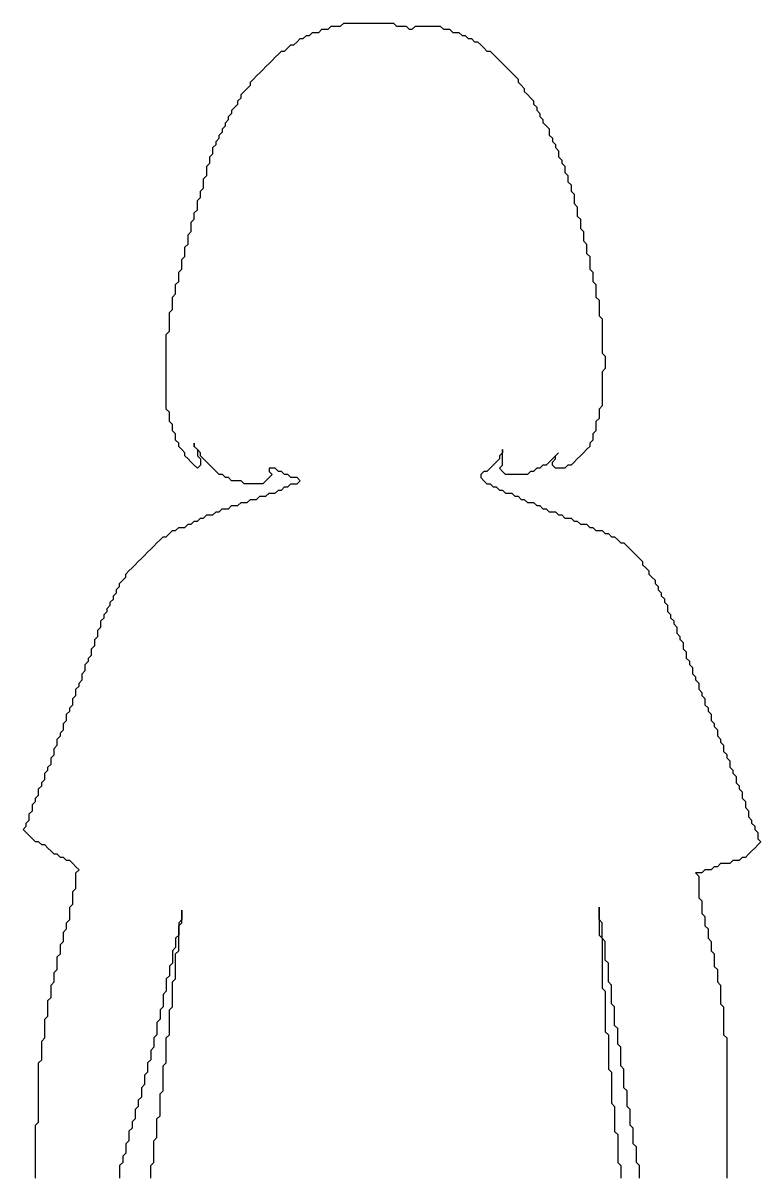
# Model space of a CAD drawing. Extents: x -1089 to 1108, y -567 to 693.
# Drawn here: x -1083 to -721, y 27 to 593 of the extents above; entities that cross this region are included whole.
import ezdxf

# ---------------------------------------------------------------- set-up
doc = ezdxf.new("R2010")
doc.units = 0
doc.header["$LTSCALE"] = 20
doc.layers.add('_____1', color=7, linetype='CONTINUOUS')

msp = doc.modelspace()

# ---------------------------------------------------------------- linework, layer by layer
at = {"layer": '_____1', "color": 0, "linetype": 'CONTINUOUS', "flags": 128}
for points in [[(-1076.88, 25.8), (-1076.88, 27.32), (-1076.88, 28.85), (-1076.88, 30.38), (-1076.88, 31.91), (-1076.88, 33.44), (-1076.88, 34.96), (-1076.88, 36.49), (-1076.88, 38.02), (-1076.88, 39.55), (-1076.88, 41.07), (-1076.88, 42.6), (-1076.88, 44.13), (-1076.88, 45.66), (-1076.88, 47.18), (-1076.88, 48.71), (-1076.88, 50.24), (-1076.88, 51.77), (-1075.36, 53.29), (-1075.35, 53.3), (-1075.35, 54.82), (-1075.35, 56.35), (-1075.35, 57.88), (-1075.35, 59.41), (-1075.35, 60.93), (-1075.35, 62.46), (-1075.35, 63.99), (-1075.35, 65.52), (-1075.35, 67.05), (-1075.35, 68.57), (-1075.35, 70.1), (-1075.35, 71.63), (-1075.35, 73.16), (-1075.35, 74.68), (-1075.35, 76.21), (-1075.35, 77.74), (-1075.35, 79.27), (-1075.35, 80.8), (-1075.35, 82.32), (-1073.83, 83.85), (-1073.82, 83.85), (-1073.82, 85.38), (-1073.82, 86.91), (-1073.82, 88.43), (-1073.82, 89.96), (-1073.82, 91.49), (-1073.82, 93.02), (-1072.3, 94.54), (-1072.3, 94.54), (-1072.3, 96.07), (-1072.3, 97.6), (-1072.3, 99.13), (-1072.3, 100.66), (-1072.3, 102.18), (-1072.3, 103.71), (-1070.77, 105.23), (-1070.77, 105.24), (-1070.77, 106.77), (-1070.77, 108.29), (-1070.77, 109.82), (-1070.77, 111.35), (-1070.77, 112.88), (-1069.25, 114.4), (-1069.24, 114.41), (-1069.24, 115.93), (-1069.24, 117.46), (-1069.24, 118.99), (-1069.24, 120.52), (-1067.72, 122.04), (-1067.71, 122.04), (-1067.71, 123.57), (-1067.71, 125.1), (-1067.71, 126.63), (-1066.19, 128.15), (-1066.19, 128.16), (-1066.19, 129.68), (-1066.19, 131.21), (-1066.19, 132.74), (-1066.19, 134.27), (-1064.66, 135.79), (-1064.66, 135.79), (-1064.66, 137.32), (-1064.66, 138.85), (-1064.66, 140.38), (-1063.13, 141.9), (-1063.13, 141.9), (-1063.13, 143.43), (-1063.13, 144.96), (-1063.13, 146.49), (-1061.61, 148.01), (-1061.6, 148.02), (-1061.6, 149.54), (-1061.6, 151.07), (-1060.08, 152.59), (-1060.07, 152.6), (-1060.07, 154.13), (-1060.07, 155.65), (-1060.07, 157.18), (-1060.07, 158.71), (-1058.55, 160.23), (-1058.55, 160.24), (-1058.55, 161.77), (-1058.55, 163.29), (-1058.55, 164.82), (-1058.55, 166.35), (-1057.02, 167.87), (-1057.02, 167.88), (-1057.02, 169.4), (-1057.02, 170.93), (-1057.02, 172.46), (-1057.02, 173.99), (-1057.02, 175.52), (-1055.5, 177.04), (-1055.49, 177.04), (-1055.5, 177.05), (-1057.02, 178.57), (-1057.02, 178.58), (-1058.55, 180.1), (-1058.55, 180.1), (-1060.07, 181.63), (-1060.08, 181.63), (-1061.61, 181.63), (-1063.13, 183.15), (-1063.13, 183.16), (-1064.66, 183.16), (-1066.19, 184.68), (-1066.19, 184.69), (-1067.72, 184.69), (-1069.24, 186.21), (-1069.25, 186.21), (-1070.77, 187.74), (-1070.77, 187.74), (-1072.3, 189.26), (-1072.3, 189.27), (-1073.83, 189.27), (-1075.35, 190.79), (-1075.36, 190.8), (-1076.88, 190.8), (-1078.41, 192.32), (-1078.41, 192.32), (-1079.93, 193.85), (-1079.94, 193.85), (-1081.46, 195.38), (-1081.47, 195.38), (-1082.99, 196.9), (-1081.47, 198.43), (-1081.46, 198.43), (-1081.46, 199.96), (-1079.94, 201.48), (-1079.93, 201.49), (-1079.93, 203.01), (-1079.93, 204.54), (-1078.41, 206.07), (-1078.41, 206.07), (-1078.41, 207.6), (-1078.41, 209.13), (-1076.88, 210.65), (-1076.88, 210.65), (-1076.88, 212.18), (-1075.36, 213.7), (-1075.35, 213.71), (-1075.35, 215.24), (-1075.35, 216.76), (-1073.83, 218.29), (-1073.82, 218.29), (-1073.82, 219.82), (-1072.3, 221.34), (-1072.3, 221.35), (-1072.3, 222.87), (-1072.3, 224.4), (-1070.77, 225.93), (-1070.77, 225.93), (-1070.77, 227.46), (-1069.25, 228.98), (-1069.24, 228.99), (-1069.24, 230.51), (-1069.24, 232.04), (-1067.72, 233.56), (-1067.71, 233.57), (-1067.71, 235.1), (-1067.71, 236.62), (-1066.19, 238.15), (-1066.19, 238.15), (-1066.19, 239.68), (-1066.19, 241.21), (-1064.66, 242.73), (-1064.66, 242.74), (-1064.66, 244.26), (-1063.13, 245.79), (-1063.13, 245.79), (-1063.13, 247.32), (-1063.13, 248.85), (-1061.61, 250.37), (-1061.6, 250.37), (-1061.6, 251.9), (-1061.6, 253.43), (-1060.08, 254.95), (-1060.07, 254.96), (-1060.07, 256.49), (-1058.55, 258.01), (-1058.55, 258.01), (-1058.55, 259.54), (-1058.55, 261.07), (-1057.02, 262.59), (-1057.02, 262.6), (-1057.02, 264.12), (-1057.02, 265.65), (-1055.5, 267.17), (-1055.49, 267.18), (-1055.49, 268.71), (-1053.97, 270.23), (-1053.96, 270.23), (-1053.96, 271.76), (-1053.96, 273.29), (-1052.44, 274.81), (-1052.44, 274.82), (-1052.44, 276.35), (-1052.44, 277.87), (-1050.91, 279.4), (-1050.91, 279.4), (-1050.91, 280.93), (-1049.38, 282.45), (-1049.38, 282.46), (-1049.38, 283.98), (-1049.38, 285.51), (-1047.86, 287.04), (-1047.85, 287.04), (-1047.85, 288.57), (-1047.85, 290.1), (-1046.33, 291.62), (-1046.32, 291.62), (-1046.32, 293.15), (-1046.32, 294.68), (-1044.8, 296.2), (-1044.8, 296.21), (-1044.8, 297.73), (-1044.8, 299.26), (-1043.27, 300.78), (-1043.27, 300.79), (-1043.27, 302.32), (-1041.75, 303.84), (-1041.74, 303.85), (-1041.74, 305.37), (-1040.22, 306.9), (-1040.21, 306.9), (-1040.21, 308.43), (-1038.69, 309.95), (-1038.69, 309.96), (-1038.69, 311.48), (-1037.16, 313.01), (-1037.16, 313.01), (-1037.16, 314.54), (-1035.63, 316.06), (-1035.63, 316.07), (-1035.63, 317.59), (-1034.11, 319.12), (-1034.1, 319.12), (-1032.58, 320.65), (-1032.57, 320.65), (-1032.57, 322.18), (-1031.05, 323.7), (-1031.05, 323.71), (-1029.52, 325.23), (-1029.52, 325.23), (-1028, 326.76), (-1027.99, 326.76), (-1026.47, 328.28), (-1026.46, 328.29), (-1024.94, 329.81), (-1024.94, 329.82), (-1023.41, 331.34), (-1023.41, 331.34), (-1021.89, 332.87), (-1021.88, 332.87), (-1020.36, 334.4), (-1020.35, 334.4), (-1018.83, 335.92), (-1018.83, 335.93), (-1017.3, 337.45), (-1017.3, 337.46), (-1015.77, 338.98), (-1015.77, 338.98), (-1014.25, 340.51), (-1012.72, 340.51), (-1012.71, 340.51), (-1011.19, 342.03), (-1011.19, 342.04), (-1009.66, 343.56), (-1008.14, 343.56), (-1008.13, 343.57), (-1006.61, 345.09), (-1005.08, 345.09), (-1003.55, 345.09), (-1003.55, 345.09), (-1002.02, 346.62), (-1000.5, 346.62), (-1000.49, 346.62), (-998.97, 348.14), (-997.44, 348.14), (-997.44, 348.15), (-995.91, 349.67), (-994.39, 349.67), (-994.38, 349.68), (-992.86, 351.2), (-991.33, 351.2), (-989.8, 351.2), (-989.8, 351.2), (-988.28, 352.73), (-986.75, 352.73), (-986.74, 352.73), (-985.22, 354.26), (-983.69, 354.26), (-982.16, 354.26), (-982.16, 354.26), (-980.64, 355.78), (-979.11, 355.78), (-977.58, 355.78), (-977.58, 355.79), (-976.05, 357.31), (-974.53, 357.31), (-973, 357.31), (-972.99, 357.32), (-971.47, 358.84), (-969.94, 358.84), (-968.41, 358.84), (-968.41, 358.84), (-966.89, 360.37), (-965.36, 360.37), (-963.83, 360.37), (-963.83, 360.37), (-962.3, 361.89), (-960.78, 361.89), (-959.25, 361.89), (-959.24, 361.9), (-957.72, 363.42), (-956.19, 363.42), (-956.19, 363.43), (-954.66, 364.95), (-953.14, 364.95), (-953.13, 364.95), (-951.61, 366.48), (-950.08, 366.48), (-948.55, 366.48), (-948.55, 366.48), (-947.03, 368.01), (-947.02, 368.01), (-947.03, 368.01), (-948.55, 369.54), (-948.55, 369.54), (-950.08, 369.54), (-951.61, 369.54), (-953.13, 371.07), (-953.14, 371.07), (-954.66, 371.07), (-956.19, 372.59), (-956.19, 372.6), (-957.72, 372.6), (-959.24, 374.12), (-959.25, 374.13), (-960.78, 374.13), (-962.3, 374.13), (-962.31, 374.12), (-962.31, 372.59), (-962.3, 372.59), (-960.78, 371.07), (-962.3, 369.54), (-962.31, 369.54), (-963.83, 368.01), (-963.84, 368.01), (-965.36, 366.49), (-966.89, 366.49), (-968.41, 366.49), (-969.94, 366.49), (-971.47, 366.49), (-973, 366.49), (-974.53, 366.49), (-976.05, 368.01), (-976.05, 368.01), (-977.58, 368.01), (-979.11, 368.01), (-980.64, 368.01), (-982.16, 369.54), (-982.16, 369.54), (-983.69, 369.54), (-985.21, 371.07), (-985.22, 371.07), (-986.75, 371.07), (-988.27, 372.59), (-988.28, 372.6), (-989.8, 374.12), (-989.8, 374.13), (-991.33, 375.65), (-991.33, 375.65), (-992.85, 377.18), (-992.86, 377.18), (-994.38, 378.7), (-994.39, 378.71), (-995.91, 380.23), (-995.91, 381.76), (-995.91, 381.76), (-997.44, 383.29), (-997.44, 383.29), (-998.96, 384.82), (-998.96, 386.34), (-998.97, 386.35), (-998.97, 386.34), (-998.97, 384.82), (-998.97, 384.81), (-997.45, 383.29), (-997.45, 381.76), (-997.45, 380.23), (-997.44, 380.23), (-995.92, 378.7), (-995.92, 377.18), (-995.92, 375.65), (-997.44, 374.13), (-998.96, 375.65), (-998.97, 375.65), (-1000.49, 377.18), (-1000.5, 377.18), (-1002.02, 378.7), (-1002.02, 378.71), (-1003.55, 380.23), (-1003.55, 381.76), (-1003.55, 381.76), (-1005.08, 383.29), (-1005.08, 383.29), (-1006.6, 384.82), (-1006.6, 386.34), (-1006.61, 386.35), (-1008.13, 387.87), (-1008.13, 389.4), (-1008.13, 390.93), (-1008.14, 390.93), (-1009.66, 392.45), (-1009.66, 393.98), (-1009.66, 395.51), (-1009.66, 395.51), (-1011.19, 397.04), (-1011.19, 398.56), (-1011.19, 400.09), (-1011.19, 401.62), (-1011.19, 401.63), (-1012.71, 403.15), (-1012.71, 404.68), (-1012.71, 406.2), (-1012.71, 407.73), (-1012.71, 409.26), (-1012.71, 410.79), (-1012.71, 412.31), (-1012.71, 413.84), (-1012.71, 415.37), (-1012.71, 416.9), (-1012.71, 418.43), (-1012.71, 419.95), (-1012.71, 421.48), (-1012.71, 423.01), (-1012.71, 424.54), (-1012.71, 426.06), (-1012.71, 427.59), (-1012.71, 429.12), (-1012.71, 430.65), (-1012.71, 432.18), (-1012.71, 433.7), (-1012.71, 435.23), (-1012.71, 436.76), (-1012.71, 438.29), (-1012.71, 439.81), (-1011.19, 441.34), (-1011.19, 441.34), (-1011.19, 442.87), (-1011.19, 444.4), (-1011.19, 445.92), (-1011.19, 447.45), (-1011.19, 448.98), (-1011.19, 450.51), (-1009.66, 452.03), (-1009.66, 452.04), (-1009.66, 453.56), (-1009.66, 455.09), (-1009.66, 456.62), (-1009.66, 458.15), (-1008.14, 459.67), (-1008.13, 459.67), (-1008.13, 461.2), (-1008.13, 462.73), (-1008.13, 464.26), (-1006.61, 465.78), (-1006.6, 465.79), (-1006.6, 467.31), (-1006.6, 468.84), (-1006.6, 470.37), (-1005.08, 471.89), (-1005.08, 471.9), (-1005.08, 473.42), (-1005.08, 474.95), (-1005.08, 476.48), (-1003.55, 478), (-1003.55, 478.01), (-1003.55, 479.54), (-1003.55, 481.06), (-1003.55, 482.59), (-1002.02, 484.11), (-1002.02, 484.12), (-1002.02, 485.65), (-1002.02, 487.17), (-1002.02, 488.7), (-1000.5, 490.22), (-1000.49, 490.23), (-1000.49, 491.76), (-1000.49, 493.28), (-1000.49, 494.81), (-998.97, 496.34), (-998.96, 496.34), (-998.96, 497.87), (-998.96, 499.4), (-997.44, 500.92), (-997.44, 500.92), (-997.44, 502.45), (-997.44, 503.98), (-997.44, 505.51), (-995.91, 507.03), (-995.91, 507.03), (-995.91, 508.56), (-995.91, 510.09), (-994.39, 511.61), (-994.38, 511.62), (-994.38, 513.15), (-994.38, 514.67), (-994.38, 516.2), (-992.86, 517.72), (-992.85, 517.73), (-992.85, 519.26), (-992.85, 520.78), (-992.85, 522.31), (-991.33, 523.83), (-991.33, 523.84), (-991.33, 525.37), (-991.33, 526.89), (-989.8, 528.42), (-989.8, 528.42), (-989.8, 529.95), (-989.8, 531.48), (-988.28, 533), (-988.27, 533.01), (-988.27, 534.53), (-986.75, 536.06), (-986.74, 536.06), (-986.74, 537.59), (-985.22, 539.11), (-985.21, 539.12), (-985.21, 540.64), (-983.69, 542.17), (-983.69, 542.17), (-983.69, 543.7), (-982.16, 545.22), (-982.16, 545.23), (-982.16, 546.76), (-980.64, 548.28), (-980.63, 548.28), (-980.63, 549.81), (-979.11, 551.33), (-979.1, 551.34), (-977.58, 552.86), (-977.58, 552.87), (-977.58, 554.39), (-976.05, 555.92), (-976.05, 555.92), (-976.05, 557.45), (-974.53, 558.97), (-974.52, 558.98), (-973, 560.5), (-972.99, 560.51), (-971.47, 562.03), (-971.47, 562.03), (-971.47, 563.56), (-969.94, 565.08), (-969.94, 565.09), (-968.41, 566.61), (-968.41, 566.62), (-966.89, 568.14), (-966.88, 568.14), (-965.36, 569.67), (-965.35, 569.67), (-963.83, 571.19), (-963.83, 571.2), (-962.3, 572.72), (-962.3, 572.73), (-960.78, 574.25), (-960.77, 574.25), (-959.25, 575.78), (-959.24, 575.78), (-957.72, 577.31), (-957.72, 577.31), (-956.19, 578.83), (-954.66, 578.83), (-954.66, 578.84), (-953.14, 580.36), (-953.13, 580.37), (-951.61, 581.89), (-950.08, 581.89), (-950.08, 581.89), (-948.55, 583.42), (-948.55, 583.42), (-947.03, 584.94), (-945.5, 584.94), (-945.49, 584.95), (-943.97, 586.47), (-942.44, 586.47), (-942.44, 586.48), (-940.92, 588), (-939.39, 588), (-937.86, 588), (-937.85, 588), (-936.33, 589.53), (-934.8, 589.53), (-933.28, 589.53), (-933.27, 589.53), (-931.75, 591.06), (-930.22, 591.06), (-928.69, 591.06), (-927.17, 591.06), (-927.16, 591.06), (-925.64, 592.58), (-924.11, 592.58), (-922.58, 592.58), (-921.05, 592.58), (-919.53, 592.58), (-918, 592.58), (-916.47, 592.58), (-914.94, 592.58), (-913.42, 592.58), (-911.89, 592.58), (-910.36, 592.58), (-908.83, 592.58), (-907.3, 592.58), (-905.78, 592.58), (-904.25, 592.58), (-902.72, 592.58), (-901.19, 592.58), (-899.67, 591.06), (-899.67, 591.06), (-898.14, 591.06), (-896.61, 591.06), (-895.08, 591.06), (-893.56, 589.53), (-893.56, 589.53), (-892.03, 589.53), (-892.02, 589.53), (-890.5, 591.06), (-888.97, 591.06), (-887.44, 591.06), (-885.92, 591.06), (-884.39, 591.06), (-882.86, 591.06), (-881.33, 591.06), (-879.81, 591.06), (-878.28, 591.06), (-876.75, 589.53), (-876.75, 589.53), (-875.22, 589.53), (-873.69, 589.53), (-872.17, 588), (-872.17, 588), (-870.64, 588), (-869.11, 588), (-867.59, 586.48), (-867.58, 586.47), (-866.06, 586.47), (-864.53, 584.95), (-864.53, 584.94), (-863, 584.94), (-861.48, 583.42), (-861.47, 583.42), (-859.95, 583.42), (-858.42, 581.89), (-858.42, 581.89), (-856.89, 580.37), (-856.89, 580.36), (-855.37, 578.84), (-855.36, 578.83), (-853.83, 578.83), (-852.31, 577.31), (-852.31, 577.31), (-850.78, 575.78), (-850.78, 575.78), (-849.26, 574.25), (-849.25, 574.25), (-847.73, 572.73), (-847.72, 572.72), (-846.2, 571.2), (-846.2, 571.19), (-844.67, 569.67), (-844.67, 569.67), (-843.14, 568.14), (-843.14, 568.14), (-841.62, 566.62), (-841.61, 566.61), (-840.09, 565.09), (-840.09, 563.56), (-840.08, 563.56), (-838.56, 562.03), (-838.56, 562.03), (-837.03, 560.51), (-837.03, 558.98), (-837.03, 558.97), (-835.51, 557.45), (-835.5, 557.45), (-833.98, 555.92), (-833.97, 555.92), (-832.45, 554.39), (-832.45, 552.87), (-832.45, 552.86), (-830.92, 551.34), (-830.92, 549.81), (-830.92, 549.81), (-829.39, 548.28), (-829.39, 546.76), (-829.39, 546.75), (-827.87, 545.23), (-827.87, 543.7), (-827.86, 543.7), (-826.34, 542.17), (-826.33, 542.17), (-824.81, 540.64), (-824.81, 539.12), (-824.81, 537.59), (-824.81, 537.58), (-823.28, 536.06), (-823.28, 534.53), (-823.28, 534.53), (-821.76, 533.01), (-821.76, 531.48), (-821.75, 531.47), (-820.23, 529.95), (-820.23, 528.42), (-820.23, 526.89), (-820.22, 526.89), (-818.7, 525.37), (-818.7, 523.84), (-818.7, 523.83), (-817.17, 522.31), (-817.17, 520.78), (-817.17, 519.26), (-817.17, 519.25), (-815.65, 517.73), (-815.65, 516.2), (-815.65, 514.67), (-815.64, 514.67), (-814.12, 513.15), (-814.12, 511.62), (-814.12, 510.09), (-814.11, 510.09), (-812.59, 508.56), (-812.59, 507.03), (-812.59, 505.51), (-812.59, 503.98), (-812.59, 503.97), (-811.06, 502.45), (-811.06, 500.92), (-811.06, 499.4), (-811.06, 497.87), (-811.06, 497.86), (-809.53, 496.34), (-809.53, 494.81), (-809.53, 493.28), (-809.53, 491.76), (-809.53, 491.75), (-808.01, 490.23), (-808.01, 488.7), (-808.01, 487.17), (-808.01, 485.65), (-808, 485.64), (-806.48, 484.12), (-806.48, 482.59), (-806.48, 481.06), (-806.48, 479.54), (-806.47, 479.53), (-804.95, 478.01), (-804.95, 476.48), (-804.95, 474.95), (-804.95, 473.42), (-804.95, 471.9), (-804.95, 471.89), (-803.42, 470.37), (-803.42, 468.84), (-803.42, 467.31), (-803.42, 465.79), (-803.42, 465.78), (-801.9, 464.26), (-801.9, 462.73), (-801.9, 461.2), (-801.9, 459.67), (-801.9, 458.15), (-801.89, 458.14), (-800.37, 456.62), (-800.37, 455.09), (-800.37, 453.56), (-800.37, 452.04), (-800.37, 450.51), (-800.37, 448.98), (-800.36, 448.98), (-798.84, 447.45), (-798.84, 445.92), (-798.84, 444.4), (-798.84, 442.87), (-798.84, 441.34), (-798.84, 439.81), (-798.84, 438.29), (-798.84, 436.76), (-798.84, 435.23), (-798.84, 433.7), (-798.84, 432.18), (-798.84, 430.65), (-798.84, 430.64), (-797.31, 429.12), (-797.31, 427.59), (-797.31, 426.06), (-797.31, 424.54), (-797.31, 423.01), (-798.84, 421.49), (-798.84, 421.48), (-798.84, 419.95), (-798.84, 418.43), (-798.84, 416.9), (-798.84, 415.37), (-798.84, 413.84), (-798.84, 412.31), (-798.84, 410.79), (-798.84, 409.26), (-798.84, 407.73), (-798.84, 406.2), (-798.84, 404.68), (-800.36, 403.15), (-800.37, 403.15), (-800.37, 401.62), (-800.37, 400.09), (-800.37, 398.56), (-801.89, 397.04), (-801.9, 397.04), (-801.9, 395.51), (-801.9, 393.98), (-801.9, 392.45), (-803.42, 390.93), (-803.42, 390.93), (-803.42, 389.4), (-803.42, 387.87), (-804.95, 386.35), (-804.95, 386.34), (-804.95, 384.82), (-806.47, 383.29), (-806.48, 383.29), (-808, 381.76), (-808.01, 381.76), (-809.53, 380.24), (-809.53, 380.23), (-811.06, 378.71), (-811.06, 378.7), (-812.59, 377.18), (-812.59, 377.18), (-814.11, 375.65), (-815.64, 375.65), (-815.65, 375.65), (-817.17, 374.13), (-818.7, 374.13), (-820.22, 374.13), (-821.75, 374.13), (-823.27, 375.65), (-823.27, 377.18), (-821.75, 378.7), (-821.75, 378.7), (-821.75, 380.23), (-820.22, 381.76), (-820.22, 381.76), (-820.22, 381.76), (-820.23, 381.76), (-821.75, 380.24), (-821.76, 380.23), (-823.28, 378.71), (-823.28, 378.7), (-824.81, 377.18), (-824.81, 377.18), (-826.33, 375.65), (-827.86, 375.65), (-827.87, 375.65), (-829.39, 374.13), (-830.92, 374.13), (-830.92, 374.12), (-832.45, 372.6), (-833.97, 372.6), (-833.98, 372.59), (-835.5, 371.07), (-837.03, 371.07), (-838.56, 371.07), (-840.08, 371.07), (-841.61, 371.07), (-843.14, 371.07), (-844.67, 371.07), (-846.2, 371.07), (-847.72, 372.59), (-847.72, 372.6), (-849.25, 374.12), (-847.72, 375.64), (-847.72, 375.65), (-847.72, 377.18), (-847.72, 378.7), (-847.72, 380.23), (-847.72, 381.76), (-847.72, 383.29), (-847.72, 383.29), (-847.73, 383.29), (-847.73, 381.76), (-849.25, 380.24), (-849.26, 380.23), (-849.26, 378.7), (-850.78, 377.18), (-850.78, 377.18), (-852.31, 375.65), (-852.31, 375.65), (-853.83, 374.13), (-853.84, 374.12), (-855.36, 372.6), (-856.89, 372.6), (-856.89, 372.59), (-858.42, 371.07), (-858.42, 371.07), (-858.42, 369.54), (-858.42, 369.53), (-856.89, 368.01), (-856.89, 368.01), (-855.37, 366.48), (-855.36, 366.48), (-853.83, 366.48), (-852.31, 364.95), (-852.31, 364.95), (-850.78, 364.95), (-849.26, 363.43), (-849.25, 363.42), (-847.72, 363.42), (-846.2, 361.9), (-846.2, 361.89), (-844.67, 361.89), (-843.14, 361.89), (-841.62, 360.37), (-841.61, 360.37), (-840.08, 360.37), (-838.56, 358.84), (-838.56, 358.84), (-837.03, 358.84), (-835.51, 357.32), (-835.5, 357.31), (-833.97, 357.31), (-832.45, 357.31), (-830.92, 355.79), (-830.92, 355.78), (-829.39, 355.78), (-827.87, 354.26), (-827.86, 354.26), (-826.33, 354.26), (-824.81, 352.73), (-824.81, 352.73), (-823.28, 352.73), (-821.75, 352.73), (-820.23, 351.2), (-820.22, 351.2), (-818.7, 351.2), (-817.17, 349.68), (-817.17, 349.67), (-815.64, 349.67), (-814.11, 349.67), (-812.59, 348.15), (-812.59, 348.14), (-811.06, 348.14), (-809.53, 346.62), (-809.53, 346.62), (-808, 346.62), (-806.47, 346.62), (-804.95, 345.09), (-804.95, 345.09), (-803.42, 345.09), (-801.9, 343.57), (-801.89, 343.56), (-800.36, 343.56), (-798.84, 343.56), (-797.31, 342.04), (-797.31, 342.03), (-795.78, 342.03), (-794.26, 340.51), (-794.25, 340.51), (-792.72, 340.51), (-791.2, 338.98), (-791.2, 338.98), (-789.67, 337.46), (-789.67, 337.45), (-788.14, 337.45), (-786.62, 335.93), (-786.61, 335.92), (-785.09, 334.4), (-785.09, 334.4), (-783.56, 332.87), (-783.56, 332.87), (-782.04, 331.34), (-782.03, 331.34), (-780.51, 329.82), (-780.5, 329.81), (-778.98, 328.29), (-778.98, 326.76), (-778.97, 326.76), (-777.45, 325.23), (-777.45, 325.23), (-775.92, 323.71), (-775.92, 322.18), (-775.92, 322.17), (-774.4, 320.65), (-774.39, 320.65), (-772.87, 319.12), (-772.87, 317.59), (-772.86, 317.59), (-771.34, 316.07), (-771.34, 314.54), (-771.34, 314.53), (-769.81, 313.01), (-769.81, 311.48), (-769.81, 311.48), (-768.29, 309.96), (-768.29, 308.43), (-768.28, 308.42), (-766.76, 306.9), (-766.76, 305.37), (-766.76, 303.85), (-766.75, 303.84), (-765.23, 302.32), (-765.23, 300.79), (-765.23, 300.78), (-763.7, 299.26), (-763.7, 297.73), (-763.7, 297.73), (-762.17, 296.21), (-762.17, 294.68), (-762.17, 293.15), (-762.17, 293.15), (-760.65, 291.62), (-760.65, 290.1), (-760.64, 290.09), (-759.12, 288.57), (-759.12, 287.04), (-759.12, 285.51), (-759.11, 285.51), (-757.59, 283.98), (-757.59, 282.46), (-757.59, 280.93), (-757.59, 280.92), (-756.06, 279.4), (-756.06, 277.87), (-756.06, 277.87), (-754.54, 276.35), (-754.54, 274.82), (-754.54, 273.29), (-754.53, 273.29), (-753.01, 271.76), (-753.01, 270.23), (-753, 270.23), (-751.48, 268.71), (-751.48, 267.18), (-751.48, 265.65), (-751.48, 265.65), (-749.95, 264.12), (-749.95, 262.6), (-749.95, 262.59), (-748.42, 261.07), (-748.42, 259.54), (-748.42, 258.01), (-748.42, 258.01), (-746.9, 256.49), (-746.9, 254.96), (-746.89, 254.95), (-745.37, 253.43), (-745.37, 251.9), (-745.37, 250.37), (-745.36, 250.37), (-743.84, 248.85), (-743.84, 247.32), (-743.84, 247.31), (-742.31, 245.79), (-742.31, 244.26), (-742.31, 242.74), (-742.31, 242.73), (-740.79, 241.21), (-740.79, 239.68), (-740.78, 239.68), (-739.26, 238.15), (-739.26, 236.62), (-739.26, 235.1), (-739.25, 235.09), (-737.73, 233.57), (-737.73, 232.04), (-737.73, 232.04), (-736.2, 230.51), (-736.2, 228.99), (-736.2, 227.46), (-736.2, 227.45), (-734.68, 225.93), (-734.68, 224.4), (-734.67, 224.4), (-733.15, 222.87), (-733.15, 221.35), (-733.15, 219.82), (-733.14, 219.81), (-731.62, 218.29), (-731.62, 216.76), (-731.61, 216.76), (-730.09, 215.24), (-730.09, 213.71), (-730.09, 212.18), (-730.09, 212.18), (-728.56, 210.65), (-728.56, 209.13), (-728.56, 207.6), (-728.56, 207.59), (-727.04, 206.07), (-727.04, 204.54), (-727.04, 203.01), (-727.03, 203.01), (-725.51, 201.49), (-725.51, 199.96), (-725.5, 199.95), (-723.98, 198.43), (-723.98, 196.9), (-723.98, 196.9), (-722.45, 195.38), (-722.45, 193.85), (-722.45, 192.32), (-722.45, 192.32), (-720.93, 190.79), (-722.45, 189.27), (-722.45, 189.26), (-723.98, 187.74), (-723.98, 187.74), (-725.5, 186.21), (-725.51, 186.21), (-727.03, 184.69), (-727.04, 184.68), (-728.56, 183.16), (-730.09, 183.16), (-730.09, 183.15), (-731.61, 181.63), (-733.14, 181.63), (-734.67, 181.63), (-734.68, 181.63), (-736.2, 180.1), (-737.73, 180.1), (-739.25, 180.1), (-740.78, 180.1), (-740.79, 180.1), (-742.31, 178.58), (-743.84, 178.58), (-743.84, 178.57), (-745.36, 177.05), (-746.89, 177.05), (-748.42, 177.05), (-748.42, 177.04), (-749.95, 175.52), (-751.48, 175.52), (-753, 175.52), (-753.01, 175.52), (-753, 175.51), (-751.48, 173.99), (-751.48, 172.46), (-751.48, 170.93), (-751.48, 169.4), (-751.48, 167.88), (-751.48, 166.35), (-751.48, 164.82), (-751.48, 163.29), (-751.48, 163.29), (-749.95, 161.77), (-749.95, 160.24), (-749.95, 158.71), (-749.95, 157.18), (-749.95, 155.65), (-749.95, 155.65), (-748.42, 154.13), (-748.42, 152.6), (-748.42, 151.07), (-748.42, 149.54), (-748.42, 149.54), (-746.9, 148.02), (-746.9, 146.49), (-746.9, 144.96), (-746.9, 143.43), (-746.89, 143.43), (-745.37, 141.9), (-745.37, 140.38), (-745.37, 138.85), (-745.37, 137.32), (-745.36, 137.32), (-743.84, 135.79), (-743.84, 134.27), (-743.84, 132.74), (-743.84, 131.21), (-743.84, 129.68), (-743.84, 129.68), (-742.31, 128.16), (-742.31, 126.63), (-742.31, 125.1), (-742.31, 123.57), (-742.31, 122.04), (-742.31, 122.04), (-740.79, 120.52), (-740.79, 118.99), (-740.79, 117.46), (-740.79, 115.93), (-740.79, 114.41), (-740.79, 112.88), (-740.79, 111.35), (-740.78, 111.35), (-739.26, 109.82), (-739.26, 108.29), (-739.26, 106.77), (-739.26, 105.24), (-739.26, 103.71), (-739.26, 102.18), (-739.26, 100.66), (-739.26, 99.13), (-739.26, 97.6), (-739.26, 96.07), (-739.25, 96.07), (-737.73, 94.54), (-737.73, 93.02), (-737.73, 91.49), (-737.73, 89.96), (-737.73, 88.43), (-737.73, 86.91), (-737.73, 85.38), (-737.73, 83.85), (-737.73, 82.32), (-737.73, 80.8), (-737.73, 79.27), (-737.73, 77.74), (-737.73, 76.21), (-737.73, 74.68), (-737.73, 73.16), (-737.73, 71.63), (-737.73, 70.1), (-737.73, 68.57), (-737.73, 67.05), (-737.73, 65.52), (-737.73, 63.99), (-737.73, 62.46), (-737.73, 60.93), (-737.73, 59.41), (-737.73, 57.88), (-737.73, 56.35), (-737.73, 54.82), (-737.73, 53.3), (-737.73, 51.77), (-737.73, 50.24), (-737.73, 48.71), (-737.73, 47.18), (-737.73, 45.66), (-737.73, 44.13), (-737.73, 42.6), (-737.73, 41.07), (-737.73, 39.55), (-737.73, 38.02), (-737.73, 36.49), (-737.73, 34.96), (-737.73, 33.44), (-737.73, 31.91), (-737.73, 30.38), (-737.73, 28.85), (-737.73, 27.32), (-737.73, 25.8)], [(-780.5, 25.8), (-780.5, 27.32), (-780.5, 28.85), (-780.5, 30.38), (-780.5, 31.91), (-780.5, 31.91), (-782.03, 33.44), (-782.03, 34.96), (-782.03, 36.49), (-782.03, 38.02), (-782.03, 39.55), (-782.03, 41.07), (-782.03, 41.08), (-783.55, 42.6), (-783.55, 44.13), (-783.55, 45.66), (-783.55, 47.18), (-783.55, 48.71), (-783.55, 50.24), (-783.56, 50.25), (-785.08, 51.77), (-785.08, 53.3), (-785.08, 54.82), (-785.08, 56.35), (-785.08, 57.88), (-785.08, 59.41), (-785.09, 59.41), (-786.61, 60.93), (-786.61, 62.46), (-786.61, 63.99), (-786.61, 65.52), (-786.61, 67.05), (-786.61, 68.57), (-786.61, 68.58), (-788.14, 70.1), (-788.14, 71.63), (-788.14, 73.16), (-788.14, 74.68), (-788.14, 76.21), (-788.14, 77.74), (-788.14, 79.27), (-788.14, 79.27), (-789.66, 80.8), (-789.66, 82.32), (-789.66, 83.85), (-789.66, 85.38), (-789.66, 86.91), (-789.66, 88.43), (-789.66, 89.96), (-789.67, 89.97), (-791.19, 91.49), (-791.19, 93.02), (-791.19, 94.54), (-791.19, 96.07), (-791.19, 97.6), (-791.19, 99.13), (-791.2, 99.13), (-792.72, 100.66), (-792.72, 102.18), (-792.72, 103.71), (-792.72, 105.24), (-792.72, 106.77), (-792.72, 108.29), (-792.72, 109.82), (-792.72, 109.83), (-794.25, 111.35), (-794.25, 112.88), (-794.25, 114.41), (-794.25, 115.93), (-794.25, 117.46), (-794.25, 118.99), (-794.25, 120.52), (-794.25, 120.52), (-795.78, 122.04), (-795.78, 123.57), (-795.78, 125.1), (-795.78, 126.63), (-795.78, 128.16), (-795.78, 129.68), (-795.78, 131.21), (-795.78, 131.22), (-797.3, 132.74), (-797.3, 134.27), (-797.3, 135.79), (-797.3, 137.32), (-797.3, 138.85), (-797.3, 140.38), (-797.3, 141.9), (-797.31, 141.91), (-798.83, 143.43), (-798.83, 144.96), (-798.83, 146.49), (-798.83, 148.02), (-798.83, 149.54), (-798.83, 151.07), (-798.84, 151.08), (-800.36, 152.6), (-800.36, 154.13), (-800.36, 155.65), (-800.36, 157.18), (-800.36, 158.71), (-800.36, 158.71), (-800.37, 158.71), (-800.37, 157.18), (-800.37, 155.65), (-800.37, 154.13), (-800.37, 152.6), (-800.37, 151.07), (-800.37, 149.54), (-800.37, 148.02), (-800.37, 146.49), (-800.37, 144.96), (-800.36, 144.96), (-798.84, 143.43), (-798.84, 141.9), (-798.84, 140.38), (-798.84, 138.85), (-798.84, 137.32), (-798.84, 135.79), (-798.84, 134.27), (-798.84, 132.74), (-798.84, 131.21), (-798.84, 129.68), (-798.84, 128.16), (-798.84, 126.63), (-798.84, 125.1), (-798.84, 123.57), (-798.84, 122.04), (-798.84, 120.52), (-798.84, 118.99), (-798.84, 118.98), (-797.31, 117.46), (-797.31, 115.93), (-797.31, 114.41), (-797.31, 112.88), (-797.31, 111.35), (-797.31, 109.82), (-797.31, 108.29), (-797.31, 106.77), (-797.31, 105.24), (-797.31, 103.71), (-797.31, 102.18), (-797.31, 100.66), (-797.31, 99.13), (-797.31, 97.6), (-797.31, 97.6), (-795.78, 96.07), (-795.78, 94.54), (-795.78, 93.02), (-795.78, 91.49), (-795.78, 89.96), (-795.78, 88.43), (-795.78, 86.91), (-795.78, 85.38), (-795.78, 83.85), (-795.78, 82.32), (-795.78, 80.8), (-795.78, 79.27), (-795.78, 79.26), (-794.26, 77.74), (-794.26, 76.21), (-794.26, 74.68), (-794.26, 73.16), (-794.26, 71.63), (-794.26, 70.1), (-794.26, 68.57), (-794.26, 67.05), (-794.26, 65.52), (-794.26, 63.99), (-794.26, 62.46), (-794.25, 62.46), (-792.73, 60.93), (-792.73, 59.41), (-792.73, 57.88), (-792.73, 56.35), (-792.73, 54.82), (-792.73, 53.3), (-792.73, 51.77), (-792.73, 50.24), (-792.73, 48.71), (-792.72, 48.71), (-791.2, 47.18), (-791.2, 45.66), (-791.2, 44.13), (-791.2, 42.6), (-791.2, 41.07), (-791.2, 39.55), (-791.2, 38.02), (-791.2, 36.49), (-791.2, 34.96), (-791.2, 33.44), (-791.2, 33.43), (-789.67, 31.91), (-789.67, 30.38), (-789.67, 28.85), (-789.67, 27.32), (-789.67, 25.8)], [(-1020.35, 25.8), (-1020.35, 27.32), (-1020.35, 28.85), (-1020.35, 30.38), (-1020.35, 31.91), (-1018.83, 33.43), (-1018.83, 33.44), (-1018.83, 34.96), (-1018.83, 36.49), (-1018.83, 38.02), (-1018.83, 39.55), (-1018.83, 41.07), (-1018.83, 42.6), (-1018.83, 44.13), (-1017.3, 45.65), (-1017.3, 45.66), (-1017.3, 47.18), (-1017.3, 48.71), (-1017.3, 50.24), (-1017.3, 51.77), (-1017.3, 53.3), (-1017.3, 54.82), (-1015.77, 56.35), (-1015.77, 56.35), (-1015.77, 57.88), (-1015.77, 59.41), (-1015.77, 60.93), (-1015.77, 62.46), (-1015.77, 63.99), (-1015.77, 65.52), (-1015.77, 67.05), (-1014.25, 68.57), (-1014.24, 68.57), (-1014.24, 70.1), (-1014.24, 71.63), (-1014.24, 73.16), (-1014.24, 74.68), (-1014.24, 76.21), (-1014.24, 77.74), (-1014.24, 79.27), (-1014.24, 80.8), (-1012.72, 82.32), (-1012.71, 82.32), (-1012.71, 83.85), (-1012.71, 85.38), (-1012.71, 86.91), (-1012.71, 88.43), (-1012.71, 89.96), (-1012.71, 91.49), (-1012.71, 93.02), (-1012.71, 94.54), (-1011.19, 96.07), (-1011.19, 96.07), (-1011.19, 97.6), (-1011.19, 99.13), (-1011.19, 100.66), (-1011.19, 102.18), (-1011.19, 103.71), (-1011.19, 105.24), (-1011.19, 106.77), (-1011.19, 108.29), (-1009.66, 109.82), (-1009.66, 109.82), (-1009.66, 111.35), (-1009.66, 112.88), (-1009.66, 114.41), (-1009.66, 115.93), (-1009.66, 117.46), (-1009.66, 118.99), (-1009.66, 120.52), (-1009.66, 122.04), (-1008.14, 123.57), (-1008.13, 123.57), (-1008.13, 125.1), (-1008.13, 126.63), (-1008.13, 128.16), (-1008.13, 129.68), (-1008.13, 131.21), (-1008.13, 132.74), (-1008.13, 134.27), (-1008.13, 135.79), (-1006.61, 137.32), (-1006.6, 137.32), (-1006.6, 138.85), (-1006.6, 140.38), (-1006.6, 141.9), (-1006.6, 143.43), (-1006.6, 144.96), (-1006.6, 146.49), (-1006.6, 148.02), (-1006.6, 149.54), (-1005.08, 151.07), (-1005.08, 151.07), (-1005.08, 152.6), (-1005.08, 154.13), (-1005.08, 155.65), (-1005.08, 157.18), (-1005.08, 157.19), (-1005.08, 157.18), (-1005.08, 155.65), (-1005.08, 154.13), (-1005.08, 152.6), (-1006.61, 151.08), (-1006.61, 151.07), (-1006.61, 149.54), (-1006.61, 148.02), (-1006.61, 146.49), (-1006.61, 144.96), (-1008.14, 143.44), (-1008.14, 143.43), (-1008.14, 141.9), (-1008.14, 140.38), (-1008.14, 138.85), (-1009.66, 137.33), (-1009.67, 137.32), (-1009.67, 135.79), (-1009.67, 134.27), (-1009.67, 132.74), (-1009.67, 131.21), (-1011.19, 129.69), (-1011.2, 129.68), (-1011.2, 128.16), (-1011.2, 126.63), (-1011.2, 125.1), (-1012.72, 123.58), (-1012.72, 123.57), (-1012.72, 122.04), (-1012.72, 120.52), (-1012.72, 118.99), (-1012.72, 117.46), (-1014.25, 115.94), (-1014.25, 115.93), (-1014.25, 114.41), (-1014.25, 112.88), (-1014.25, 111.35), (-1014.25, 109.82), (-1015.77, 108.3), (-1015.78, 108.29), (-1015.78, 106.77), (-1015.78, 105.24), (-1015.78, 103.71), (-1017.3, 102.19), (-1017.31, 102.18), (-1017.31, 100.66), (-1017.31, 99.13), (-1017.31, 97.6), (-1017.31, 96.07), (-1018.83, 94.55), (-1018.83, 94.54), (-1018.83, 93.02), (-1018.83, 91.49), (-1018.83, 89.96), (-1020.36, 88.44), (-1020.36, 88.43), (-1020.36, 86.91), (-1020.36, 85.38), (-1020.36, 83.85), (-1021.89, 82.33), (-1021.89, 82.32), (-1021.89, 80.8), (-1021.89, 79.27), (-1021.89, 77.74), (-1023.41, 76.22), (-1023.42, 76.21), (-1023.42, 74.68), (-1023.42, 73.16), (-1023.42, 71.63), (-1024.94, 70.11), (-1024.95, 70.1), (-1024.95, 68.57), (-1024.95, 67.05), (-1024.95, 65.52), (-1026.47, 63.99), (-1026.47, 63.99), (-1026.47, 62.46), (-1026.47, 60.93), (-1028, 59.41), (-1028, 59.41), (-1028, 57.88), (-1028, 56.35), (-1028, 54.82), (-1029.52, 53.3), (-1029.53, 53.3), (-1029.53, 51.77), (-1029.53, 50.24), (-1031.05, 48.72), (-1031.06, 48.71), (-1031.06, 47.18), (-1031.06, 45.66), (-1031.06, 44.13), (-1032.58, 42.61), (-1032.58, 42.6), (-1032.58, 41.07), (-1032.58, 39.55), (-1032.58, 38.02), (-1034.11, 36.5), (-1034.11, 36.49), (-1034.11, 34.96), (-1034.11, 33.44), (-1035.63, 31.91), (-1035.64, 31.91), (-1035.64, 30.38), (-1035.64, 28.85), (-1035.64, 27.32), (-1035.64, 25.8)]]:
    msp.add_lwpolyline(points, dxfattribs=at)

doc.saveas('drawing.dxf')
